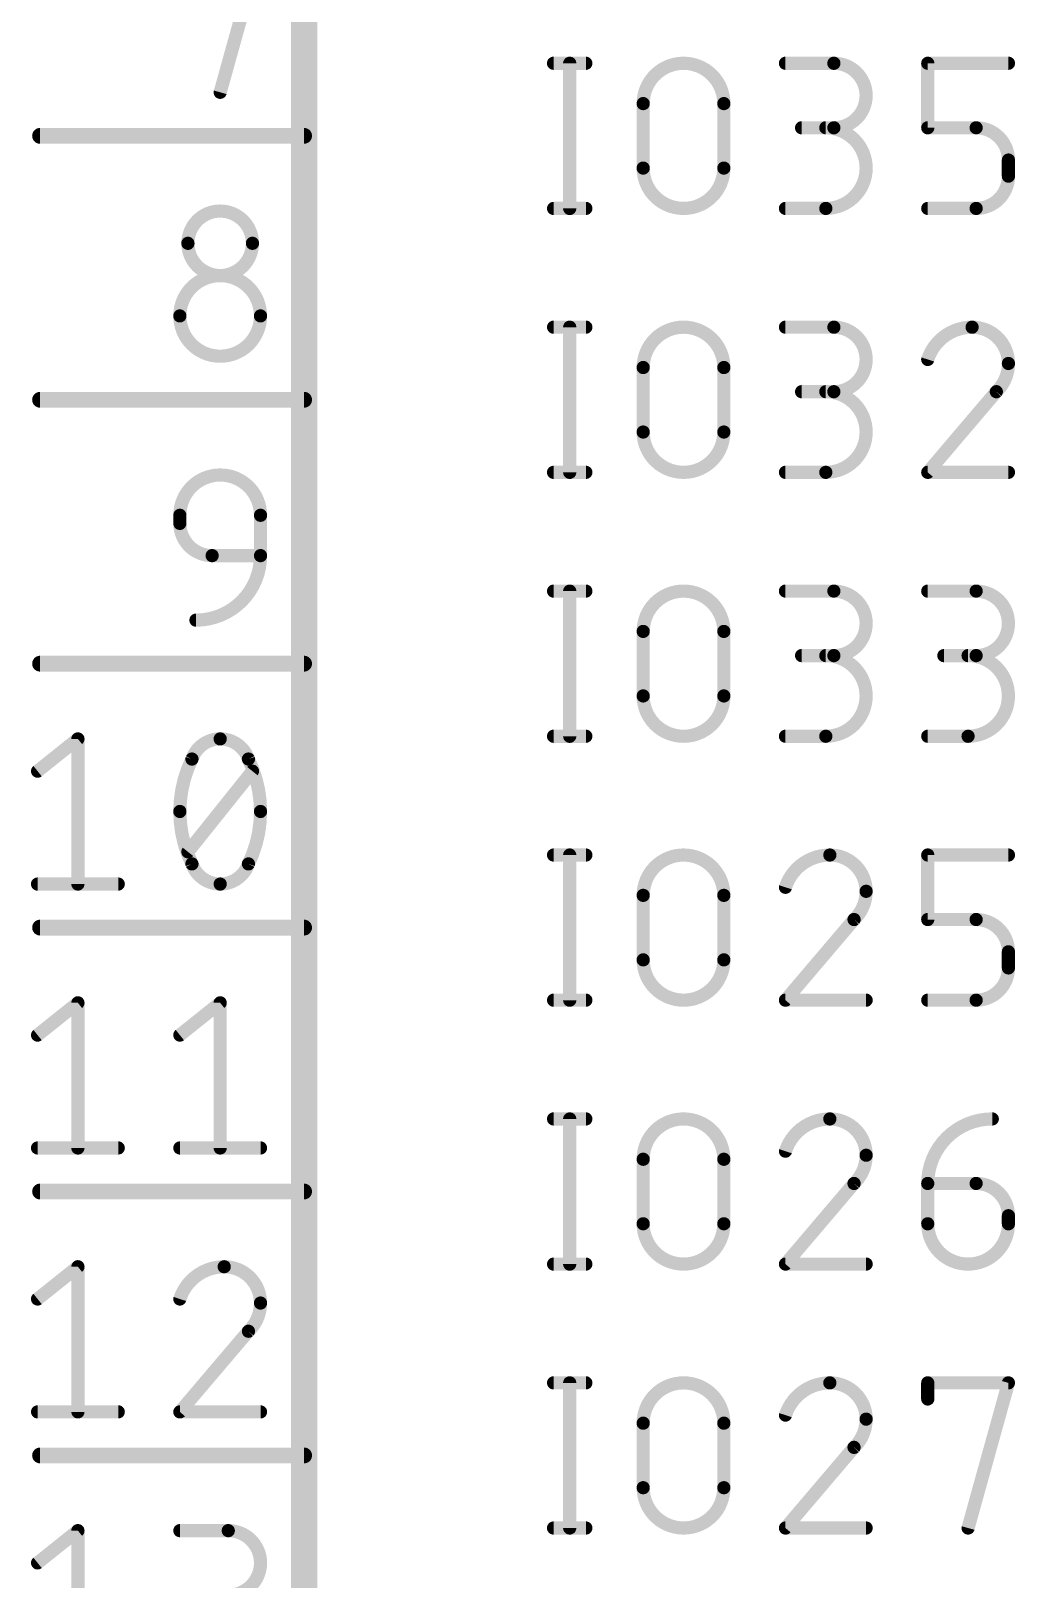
# Model space of a CAD drawing. Extents: x -165 to 95, y -26 to 154.
# Drawn here: x 35.47 to 44.94, y 52.15 to 67.05 of the extents above; entities that cross this region are included whole.
import ezdxf

# ---------------------------------------------------------------- set-up
doc = ezdxf.new("R2010")
doc.units = 0
doc.layers.add('94', color=14, linetype='CONTINUOUS')
doc.layers.add('95', color=250, linetype='CONTINUOUS')

msp = doc.modelspace()

# ---------------------------------------------------------------- linework, layer by layer
at = {"layer": '94'}
for points, const_width in [([(38.1, 40.64), (38.1, 93.98)], 0.254), ([(35.56, 66.04), (38.1, 66.04)], 0.1524), ([(35.56, 63.5), (38.1, 63.5)], 0.1524), ([(35.56, 60.96), (38.1, 60.96)], 0.1524), ([(35.56, 58.42), (38.1, 58.42)], 0.1524), ([(35.56, 55.88), (38.1, 55.88)], 0.1524), ([(35.56, 53.34), (38.1, 53.34)], 0.1524)]:
    msp.add_lwpolyline(points, dxfattribs=dict(at, const_width=const_width))
at = {"layer": '94', "const_width": 0.0762}
for points in [[(35.56, 66.0781, 1), (35.56, 66.0019)], [(38.1, 66.0019, 1), (38.1, 66.0781)], [(35.56, 63.5381, 1), (35.56, 63.4619)], [(38.1, 63.4619, 1), (38.1, 63.5381)], [(35.56, 60.9981, 1), (35.56, 60.9219)], [(38.1, 60.9219, 1), (38.1, 60.9981)], [(35.56, 58.4581, 1), (35.56, 58.3819)], [(38.1, 58.3819, 1), (38.1, 58.4581)], [(35.56, 55.9181, 1), (35.56, 55.8419)], [(38.1, 55.8419, 1), (38.1, 55.9181)], [(35.56, 53.3781, 1), (35.56, 53.3019)], [(38.1, 53.3019, 1), (38.1, 53.3781)]]:
    msp.add_lwpolyline(points, format="xyb", dxfattribs=at)
at = {"layer": '95', "const_width": 0.127}
for points in [[(37.6809, 67.8561), (37.2928, 66.4591)], [(40.5003, 66.7385), (40.8107, 66.7385)], [(40.6555, 66.7385), (40.6555, 65.3415)], [(42.7314, 66.7385), (43.1971, 66.7385)], [(44.1003, 66.1176), (44.1003, 66.7385)], [(44.1003, 66.7385), (44.8764, 66.7385)], [(41.3625, 65.7296), (41.3625, 66.3504)], [(42.1387, 66.3504), (42.1387, 65.7296)], [(43.1971, 66.1176), (42.8866, 66.1176)], [(44.5659, 66.1176), (44.1003, 66.1176)], [(44.8764, 65.6519), (44.8764, 65.8072)], [(40.5003, 65.3415), (40.8107, 65.3415)], [(42.7314, 65.3415), (43.1195, 65.3415)], [(44.1003, 65.3415), (44.5659, 65.3415)], [(40.5003, 64.1985), (40.8107, 64.1985)], [(40.6555, 64.1985), (40.6555, 62.8015)], [(42.7314, 64.1985), (43.1971, 64.1985)], [(41.3625, 63.1896), (41.3625, 63.8104)], [(42.1387, 63.8104), (42.1387, 63.1896)], [(43.1971, 63.5776), (42.8866, 63.5776)], [(44.76, 63.5776), (44.1003, 62.8015)], [(40.5003, 62.8015), (40.8107, 62.8015)], [(42.7314, 62.8015), (43.1195, 62.8015)], [(44.1003, 62.8015), (44.8764, 62.8015)], [(36.9048, 62.3104), (36.9048, 62.388)], [(37.6809, 62.388), (37.6809, 62)], [(37.6809, 62), (37.2152, 62)], [(40.5003, 61.6585), (40.8107, 61.6585)], [(40.6555, 61.6585), (40.6555, 60.2615)], [(42.7314, 61.6585), (43.1971, 61.6585)], [(44.1003, 61.6585), (44.5659, 61.6585)], [(41.3625, 60.6496), (41.3625, 61.2704)], [(42.1387, 61.2704), (42.1387, 60.6496)], [(43.1971, 61.0376), (42.8866, 61.0376)], [(44.5659, 61.0376), (44.2555, 61.0376)], [(35.5359, 59.9257), (35.924, 60.2361)], [(35.924, 60.2361), (35.924, 58.8391)], [(40.5003, 60.2615), (40.8107, 60.2615)], [(42.7314, 60.2615), (43.1195, 60.2615)], [(44.1003, 60.2615), (44.4883, 60.2615)], [(36.9824, 59.1495), (37.6033, 59.9257)], [(40.5003, 59.1185), (40.8107, 59.1185)], [(40.6555, 59.1185), (40.6555, 57.7215)], [(44.1003, 58.4976), (44.1003, 59.1185)], [(44.1003, 59.1185), (44.8764, 59.1185)], [(35.5359, 58.8391), (36.312, 58.8391)], [(41.3625, 58.1096), (41.3625, 58.7304)], [(42.1387, 58.7304), (42.1387, 58.1096)], [(43.3911, 58.4976), (42.7314, 57.7215)], [(44.5659, 58.4976), (44.1003, 58.4976)], [(44.8764, 58.0319), (44.8764, 58.1872)], [(35.5359, 57.3857), (35.924, 57.6961)], [(35.924, 57.6961), (35.924, 56.2991)], [(36.9048, 57.3857), (37.2928, 57.6961)], [(37.2928, 57.6961), (37.2928, 56.2991)], [(40.5003, 57.7215), (40.8107, 57.7215)], [(42.7314, 57.7215), (43.5075, 57.7215)], [(44.1003, 57.7215), (44.5659, 57.7215)], [(40.5003, 56.5785), (40.8107, 56.5785)], [(40.6555, 56.5785), (40.6555, 55.1815)], [(35.5359, 56.2991), (36.312, 56.2991)], [(36.9048, 56.2991), (37.6809, 56.2991)], [(41.3625, 55.5696), (41.3625, 56.1904)], [(42.1387, 56.1904), (42.1387, 55.5696)], [(43.3911, 55.9576), (42.7314, 55.1815)], [(44.1003, 55.9576), (44.5659, 55.9576)], [(44.1003, 55.5696), (44.1003, 55.9576)], [(44.8764, 55.6472), (44.8764, 55.5696)], [(35.5359, 54.8457), (35.924, 55.1561)], [(35.924, 55.1561), (35.924, 53.7591)], [(40.5003, 55.1815), (40.8107, 55.1815)], [(42.7314, 55.1815), (43.5075, 55.1815)], [(37.5645, 54.5352), (36.9048, 53.7591)], [(40.5003, 54.0385), (40.8107, 54.0385)], [(40.6555, 54.0385), (40.6555, 52.6415)], [(44.1003, 53.8833), (44.1003, 54.0385)], [(44.1003, 54.0385), (44.8764, 54.0385)], [(44.8764, 54.0385), (44.4883, 52.6415)], [(35.5359, 53.7591), (36.312, 53.7591)], [(36.9048, 53.7591), (37.6809, 53.7591)], [(41.3625, 53.0296), (41.3625, 53.6504)], [(42.1387, 53.6504), (42.1387, 53.0296)], [(43.3911, 53.4176), (42.7314, 52.6415)], [(35.5359, 52.3057), (35.924, 52.6161)], [(35.924, 52.6161), (35.924, 51.2191)], [(36.9048, 52.6161), (37.3705, 52.6161)], [(40.5003, 52.6415), (40.8107, 52.6415)], [(42.7314, 52.6415), (43.5075, 52.6415)]]:
    msp.add_lwpolyline(points, dxfattribs=at)
at = {"layer": '95'}
for points, const_width in [([(40.5003, 66.7703, 1), (40.5003, 66.7067)], 0.0635), ([(40.6873, 66.7385, 1), (40.6238, 66.7385)], 0.0635), ([(40.8107, 66.7067, 1), (40.8107, 66.7703)], 0.0635), ([(42.1387, 66.3504, 1), (41.3625, 66.3504)], 0.127), ([(42.7314, 66.7703, 1), (42.7314, 66.7067)], 0.0635), ([(43.1971, 66.7703, 1), (43.1971, 66.7067)], 0.0635), ([(43.1971, 66.1176, 1), (43.1971, 66.7385)], 0.127), ([(43.1971, 66.7067, 1), (43.1971, 66.7703)], 0.0635), ([(44.1003, 66.7703, 1), (44.1003, 66.7067)], 0.0635), ([(44.132, 66.7385, 1), (44.0685, 66.7385)], 0.0635), ([(44.8764, 66.7067, 1), (44.8764, 66.7703)], 0.0635), ([(37.2623, 66.4676, 1), (37.3234, 66.4506)], 0.0635), ([(41.3943, 66.3504, 1), (41.3308, 66.3504)], 0.0635), ([(41.3308, 66.3504, 1), (41.3943, 66.3504)], 0.0635), ([(42.1704, 66.3504, 1), (42.1069, 66.3504)], 0.0635), ([(42.1069, 66.3504, 1), (42.1704, 66.3504)], 0.0635), ([(42.8866, 66.1494, 1), (42.8866, 66.0859)], 0.0635), ([(43.1195, 66.1494, 1), (43.1195, 66.0859)], 0.0635), ([(43.1195, 65.3415, 1), (43.1195, 66.1176)], 0.127), ([(43.1971, 66.1494, 1), (43.1971, 66.0859)], 0.0635), ([(43.1971, 66.0859, 1), (43.1971, 66.1494)], 0.0635), ([(44.1003, 66.1494, 1), (44.1003, 66.0859)], 0.0635), ([(44.5659, 66.1494, 1), (44.5659, 66.0859)], 0.0635), ([(44.8764, 65.8072, 0.4142), (44.5659, 66.1176)], 0.127), ([(44.5659, 66.0859, 1), (44.5659, 66.1494)], 0.0635), ([(44.0685, 66.1176, 1), (44.132, 66.1176)], 0.0635), ([(44.9081, 65.8072, 1), (44.8446, 65.8072)], 0.0635), ([(41.3625, 65.7296, 1), (42.1387, 65.7296)], 0.127), ([(41.3943, 65.7296, 1), (41.3308, 65.7296)], 0.0635), ([(41.3308, 65.7296, 1), (41.3943, 65.7296)], 0.0635), ([(42.1704, 65.7296, 1), (42.1069, 65.7296)], 0.0635), ([(42.1069, 65.7296, 1), (42.1704, 65.7296)], 0.0635), ([(44.5659, 65.3415, 0.4142), (44.8764, 65.6519)], 0.127), ([(44.8446, 65.8072, 1), (44.9081, 65.8072)], 0.0635), ([(44.9081, 65.6519, 1), (44.8446, 65.6519)], 0.0635), ([(44.8446, 65.6519, 1), (44.9081, 65.6519)], 0.0635), ([(37.6033, 65.0057, 1), (36.9824, 65.0057)], 0.127), ([(40.5003, 65.3732, 1), (40.5003, 65.3097)], 0.0635), ([(40.6238, 65.3415, 1), (40.6873, 65.3415)], 0.0635), ([(40.8107, 65.3097, 1), (40.8107, 65.3732)], 0.0635), ([(42.7314, 65.3732, 1), (42.7314, 65.3097)], 0.0635), ([(43.1195, 65.3732, 1), (43.1195, 65.3097)], 0.0635), ([(43.1195, 65.3097, 1), (43.1195, 65.3732)], 0.0635), ([(44.1003, 65.3732, 1), (44.1003, 65.3097)], 0.0635), ([(44.5659, 65.3732, 1), (44.5659, 65.3097)], 0.0635), ([(44.5659, 65.3097, 1), (44.5659, 65.3732)], 0.0635), ([(37.0141, 65.0057, 1), (36.9506, 65.0057)], 0.0635), ([(36.9506, 65.0057, 1), (37.0142, 65.0057)], 0.0635), ([(36.9824, 65.0057, 1), (37.6033, 65.0057)], 0.127), ([(37.635, 65.0057, 1), (37.5715, 65.0057)], 0.0635), ([(37.5715, 65.0057, 1), (37.635, 65.0057)], 0.0635), ([(37.6809, 64.3072, 1), (36.9048, 64.3072)], 0.127), ([(36.9365, 64.3072, 1), (36.873, 64.3072)], 0.0635), ([(36.9048, 64.3072, 1), (37.6809, 64.3072)], 0.127), ([(37.7127, 64.3072, 1), (37.6491, 64.3072)], 0.0635), ([(36.873, 64.3072, 1), (36.9365, 64.3072)], 0.0635), ([(37.6491, 64.3072, 1), (37.7126, 64.3072)], 0.0635), ([(40.5003, 64.2303, 1), (40.5003, 64.1668)], 0.0635), ([(40.6873, 64.1985, 1), (40.6238, 64.1985)], 0.0635), ([(40.8107, 64.1668, 1), (40.8107, 64.2303)], 0.0635), ([(42.1387, 63.8104, 1), (41.3625, 63.8104)], 0.127), ([(42.7314, 64.2303, 1), (42.7314, 64.1668)], 0.0635), ([(43.1971, 64.2303, 1), (43.1971, 64.1668)], 0.0635), ([(43.1971, 63.5776, 1), (43.1971, 64.1985)], 0.127), ([(43.1971, 64.1668, 1), (43.1971, 64.2303)], 0.0635), ([(44.5271, 64.1985, 0.3252), (44.1003, 63.8881)], 0.127), ([(44.5271, 64.2303, 1), (44.5271, 64.1668)], 0.0635), ([(44.8764, 63.8493, 0.4142), (44.5271, 64.1985)], 0.127), ([(44.5271, 64.1668, 1), (44.5271, 64.2302)], 0.0635), ([(44.07, 63.8978, 1), (44.1305, 63.8783)], 0.0635), ([(41.3943, 63.8104, 1), (41.3308, 63.8104)], 0.0635), ([(41.3308, 63.8104, 1), (41.3943, 63.8104)], 0.0635), ([(42.1704, 63.8104, 1), (42.1069, 63.8104)], 0.0635), ([(42.1069, 63.8104, 1), (42.1704, 63.8104)], 0.0635), ([(44.76, 63.5776, 0.2053), (44.8764, 63.8493)], 0.127), ([(44.8446, 63.8493, 1), (44.9081, 63.8493)], 0.0635), ([(44.9081, 63.8492, 1), (44.8446, 63.8493)], 0.0635), ([(42.8866, 63.6094, 1), (42.8866, 63.5459)], 0.0635), ([(43.1195, 63.6094, 1), (43.1195, 63.5459)], 0.0635), ([(43.1195, 62.8015, 1), (43.1195, 63.5776)], 0.127), ([(43.1971, 63.6094, 1), (43.1971, 63.5459)], 0.0635), ([(43.1971, 63.5459, 1), (43.1971, 63.6094)], 0.0635), ([(44.7381, 63.6006, 1), (44.7818, 63.5546)], 0.0635), ([(44.7841, 63.557, 1), (44.7358, 63.5982)], 0.0635), ([(41.3625, 63.1896, 1), (42.1387, 63.1896)], 0.127), ([(41.3943, 63.1896, 1), (41.3308, 63.1896)], 0.0635), ([(41.3308, 63.1896, 1), (41.3943, 63.1896)], 0.0635), ([(42.1704, 63.1896, 1), (42.1069, 63.1896)], 0.0635), ([(42.1069, 63.1896, 1), (42.1704, 63.1896)], 0.0635), ([(37.6809, 62.388, 1), (36.9048, 62.388)], 0.127), ([(40.5003, 62.8333, 1), (40.5003, 62.7698)], 0.0635), ([(40.6238, 62.8015, 1), (40.6873, 62.8015)], 0.0635), ([(40.8107, 62.7698, 1), (40.8107, 62.8333)], 0.0635), ([(42.7314, 62.8333, 1), (42.7314, 62.7698)], 0.0635), ([(43.1195, 62.8333, 1), (43.1195, 62.7698)], 0.0635), ([(43.1195, 62.7698, 1), (43.1195, 62.8333)], 0.0635), ([(44.1003, 62.8333, 1), (44.1003, 62.7698)], 0.0635), ([(44.0761, 62.8221, 1), (44.1244, 62.7809)], 0.0635), ([(44.8764, 62.7698, 1), (44.8764, 62.8333)], 0.0635), ([(36.9365, 62.388, 1), (36.873, 62.388)], 0.0635), ([(37.7127, 62.388, 1), (37.6491, 62.388)], 0.0635), ([(36.873, 62.388, 1), (36.9365, 62.388)], 0.0635), ([(36.9365, 62.3104, 1), (36.873, 62.3104)], 0.0635), ([(36.873, 62.3104, 1), (36.9365, 62.3104)], 0.0635), ([(36.9048, 62.3104, 0.4142), (37.2152, 62)], 0.127), ([(37.6491, 62.388, 1), (37.7126, 62.388)], 0.0635), ([(37.06, 61.3791, 0.4142), (37.6809, 62)], 0.127), ([(37.2152, 62.0317, 1), (37.2152, 61.9682)], 0.0635), ([(37.2152, 61.9682, 1), (37.2152, 62.0317)], 0.0635), ([(37.7127, 62, 1), (37.6491, 62)], 0.0635), ([(37.6491, 62, 1), (37.7127, 62)], 0.0635), ([(37.6809, 61.9682, 1), (37.6809, 62.0317)], 0.0635), ([(40.5003, 61.6903, 1), (40.5003, 61.6268)], 0.0635), ([(40.6873, 61.6585, 1), (40.6238, 61.6585)], 0.0635), ([(40.8107, 61.6268, 1), (40.8107, 61.6903)], 0.0635), ([(42.1387, 61.2704, 1), (41.3625, 61.2704)], 0.127), ([(42.7314, 61.6903, 1), (42.7314, 61.6268)], 0.0635), ([(43.1971, 61.6903, 1), (43.1971, 61.6268)], 0.0635), ([(43.1971, 61.0376, 1), (43.1971, 61.6585)], 0.127), ([(43.1971, 61.6268, 1), (43.1971, 61.6903)], 0.0635), ([(44.1003, 61.6903, 1), (44.1003, 61.6268)], 0.0635), ([(44.5659, 61.6903, 1), (44.5659, 61.6268)], 0.0635), ([(44.5659, 61.0376, 1), (44.5659, 61.6585)], 0.127), ([(44.5659, 61.6268, 1), (44.5659, 61.6903)], 0.0635), ([(37.06, 61.4109, 1), (37.06, 61.3473)], 0.0635), ([(41.3943, 61.2704, 1), (41.3308, 61.2704)], 0.0635), ([(41.3308, 61.2704, 1), (41.3943, 61.2704)], 0.0635), ([(42.1704, 61.2704, 1), (42.1069, 61.2704)], 0.0635), ([(42.1069, 61.2704, 1), (42.1704, 61.2704)], 0.0635), ([(42.8866, 61.0694, 1), (42.8866, 61.0059)], 0.0635), ([(43.1195, 61.0694, 1), (43.1195, 61.0059)], 0.0635), ([(43.1195, 60.2615, 1), (43.1195, 61.0376)], 0.127), ([(43.1971, 61.0694, 1), (43.1971, 61.0059)], 0.0635), ([(43.1971, 61.0059, 1), (43.1971, 61.0694)], 0.0635), ([(44.2555, 61.0694, 1), (44.2555, 61.0059)], 0.0635), ([(44.4883, 61.0694, 1), (44.4883, 61.0059)], 0.0635), ([(44.4883, 60.2615, 1), (44.4883, 61.0376)], 0.127), ([(44.5659, 61.0694, 1), (44.5659, 61.0059)], 0.0635), ([(44.5659, 61.0059, 1), (44.5659, 61.0694)], 0.0635), ([(41.3625, 60.6496, 1), (42.1387, 60.6496)], 0.127), ([(41.3943, 60.6496, 1), (41.3308, 60.6496)], 0.0635), ([(41.3308, 60.6496, 1), (41.3943, 60.6496)], 0.0635), ([(42.1704, 60.6496, 1), (42.1069, 60.6496)], 0.0635), ([(42.1069, 60.6496, 1), (42.1704, 60.6496)], 0.0635), ([(35.9557, 60.2361, 1), (35.8922, 60.2361)], 0.0635), ([(35.9438, 60.2113, 1), (35.9042, 60.2609)], 0.0635), ([(37.2928, 60.2361, 0.3205), (37.0212, 60.0421)], 0.127), ([(37.5645, 60.0421, 0.3205), (37.2928, 60.2361)], 0.127), ([(37.2928, 60.2678, 1), (37.2928, 60.2044)], 0.0635), ([(37.2928, 60.2044, 1), (37.2928, 60.2678)], 0.0635), ([(40.5003, 60.2933, 1), (40.5003, 60.2298)], 0.0635), ([(40.6238, 60.2615, 1), (40.6873, 60.2615)], 0.0635), ([(40.8107, 60.2298, 1), (40.8107, 60.2933)], 0.0635), ([(42.7314, 60.2933, 1), (42.7314, 60.2298)], 0.0635), ([(43.1195, 60.2933, 1), (43.1195, 60.2298)], 0.0635), ([(43.1195, 60.2298, 1), (43.1195, 60.2933)], 0.0635), ([(44.1003, 60.2933, 1), (44.1003, 60.2298)], 0.0635), ([(44.4883, 60.2933, 1), (44.4883, 60.2298)], 0.0635), ([(44.4883, 60.2298, 1), (44.4883, 60.2933)], 0.0635), ([(37.0212, 60.0421, 0.1139), (36.9048, 59.5376)], 0.127), ([(36.9912, 60.0524, 1), (37.0512, 60.0318)], 0.0635), ([(37.0497, 60.0282, 1), (36.9927, 60.056)], 0.0635), ([(37.593, 60.056, 1), (37.5359, 60.0282)], 0.0635), ([(37.6809, 59.5376, 0.1139), (37.5645, 60.0421)], 0.127), ([(37.5345, 60.0318, 1), (37.5945, 60.0524)], 0.0635), ([(35.5161, 59.9504, 1), (35.5558, 59.9009)], 0.0635), ([(37.6281, 59.9058, 1), (37.5785, 59.9455)], 0.0635), ([(36.9365, 59.5376, 1), (36.873, 59.5376)], 0.0635), ([(36.9048, 59.5376, 0.1139), (37.0212, 59.0331)], 0.127), ([(37.5645, 59.0331, 0.1139), (37.6809, 59.5376)], 0.127), ([(37.7127, 59.5376, 1), (37.6491, 59.5376)], 0.0635), ([(36.873, 59.5376, 1), (36.9365, 59.5376)], 0.0635), ([(37.6492, 59.5376, 1), (37.7126, 59.5376)], 0.0635), ([(36.9576, 59.1694, 1), (37.0072, 59.1297)], 0.0635), ([(40.5003, 59.1503, 1), (40.5003, 59.0868)], 0.0635), ([(40.6873, 59.1185, 1), (40.6238, 59.1185)], 0.0635), ([(40.8107, 59.0868, 1), (40.8107, 59.1503)], 0.0635), ([(42.1387, 58.7304, 1), (41.3625, 58.7304)], 0.127), ([(43.1583, 59.1185, 0.3252), (42.7314, 58.8081)], 0.127), ([(43.1583, 59.1503, 1), (43.1583, 59.0868)], 0.0635), ([(43.5075, 58.7692, 0.4142), (43.1583, 59.1185)], 0.127), ([(43.1583, 59.0868, 1), (43.1583, 59.1502)], 0.0635), ([(44.132, 59.1185, 1), (44.0685, 59.1185)], 0.0635), ([(44.1003, 59.1503, 1), (44.1003, 59.0868)], 0.0635), ([(44.8764, 59.0868, 1), (44.8764, 59.1503)], 0.0635), ([(37.0212, 59.0331, 0.3205), (37.2928, 58.8391)], 0.127), ([(37.0512, 59.0434, 1), (36.9912, 59.0228)], 0.0635), ([(36.9927, 59.0192, 1), (37.0497, 59.047)], 0.0635), ([(37.2928, 58.8391, 0.3205), (37.5645, 59.0331)], 0.127), ([(37.5359, 59.047, 1), (37.593, 59.0192)], 0.0635), ([(37.5945, 59.0228, 1), (37.5345, 59.0434)], 0.0635), ([(35.5359, 58.8709, 1), (35.5359, 58.8073)], 0.0635), ([(35.8922, 58.8391, 1), (35.9557, 58.8391)], 0.0635), ([(36.312, 58.8073, 1), (36.312, 58.8709)], 0.0635), ([(37.2928, 58.8708, 1), (37.2928, 58.8074)], 0.0635), ([(37.2928, 58.8074, 1), (37.2928, 58.8708)], 0.0635), ([(41.3943, 58.7304, 1), (41.3308, 58.7304)], 0.0635), ([(41.3308, 58.7304, 1), (41.3943, 58.7304)], 0.0635), ([(42.1704, 58.7304, 1), (42.1069, 58.7304)], 0.0635), ([(42.1069, 58.7304, 1), (42.1704, 58.7304)], 0.0635), ([(42.7012, 58.8178, 1), (42.7616, 58.7983)], 0.0635), ([(43.3911, 58.4976, 0.2053), (43.5075, 58.7692)], 0.127), ([(43.5393, 58.7692, 1), (43.4758, 58.7693)], 0.0635), ([(43.4758, 58.7692, 1), (43.5393, 58.7692)], 0.0635), ([(43.4153, 58.477, 1), (43.3669, 58.5182)], 0.0635), ([(44.1003, 58.5294, 1), (44.1003, 58.4659)], 0.0635), ([(44.5659, 58.5294, 1), (44.5659, 58.4659)], 0.0635), ([(44.8764, 58.1872, 0.4142), (44.5659, 58.4976)], 0.127), ([(44.5659, 58.4659, 1), (44.5659, 58.5294)], 0.0635), ([(43.3692, 58.5206, 1), (43.413, 58.4746)], 0.0635), ([(44.0685, 58.4976, 1), (44.132, 58.4976)], 0.0635), ([(41.3625, 58.1096, 1), (42.1387, 58.1096)], 0.127), ([(41.3943, 58.1096, 1), (41.3308, 58.1096)], 0.0635), ([(41.3308, 58.1096, 1), (41.3943, 58.1096)], 0.0635), ([(42.1704, 58.1096, 1), (42.1069, 58.1096)], 0.0635), ([(42.1069, 58.1096, 1), (42.1704, 58.1096)], 0.0635), ([(44.9081, 58.1872, 1), (44.8446, 58.1872)], 0.0635), ([(44.8446, 58.1872, 1), (44.9081, 58.1872)], 0.0635), ([(44.5659, 57.7215, 0.4142), (44.8764, 58.0319)], 0.127), ([(44.9081, 58.0319, 1), (44.8446, 58.0319)], 0.0635), ([(44.8446, 58.0319, 1), (44.9081, 58.0319)], 0.0635), ([(35.9557, 57.6961, 1), (35.8922, 57.6961)], 0.0635), ([(35.9438, 57.6713, 1), (35.9042, 57.7209)], 0.0635), ([(37.3246, 57.6961, 1), (37.2611, 57.6961)], 0.0635), ([(37.3127, 57.6713, 1), (37.273, 57.7209)], 0.0635), ([(40.5003, 57.7533, 1), (40.5003, 57.6898)], 0.0635), ([(40.6238, 57.7215, 1), (40.6873, 57.7215)], 0.0635), ([(40.8107, 57.6898, 1), (40.8107, 57.7533)], 0.0635), ([(42.7314, 57.7533, 1), (42.7314, 57.6898)], 0.0635), ([(42.7072, 57.7421, 1), (42.7556, 57.7009)], 0.0635), ([(43.5075, 57.6898, 1), (43.5075, 57.7533)], 0.0635), ([(44.1003, 57.7533, 1), (44.1003, 57.6898)], 0.0635), ([(44.5659, 57.7533, 1), (44.5659, 57.6898)], 0.0635), ([(44.5659, 57.6898, 1), (44.5659, 57.7533)], 0.0635), ([(35.5161, 57.4104, 1), (35.5558, 57.3609)], 0.0635), ([(36.885, 57.4104, 1), (36.9246, 57.3609)], 0.0635), ([(40.5003, 56.6103, 1), (40.5003, 56.5468)], 0.0635), ([(40.6873, 56.5785, 1), (40.6238, 56.5785)], 0.0635), ([(40.8107, 56.5468, 1), (40.8107, 56.6103)], 0.0635), ([(42.1387, 56.1904, 1), (41.3625, 56.1904)], 0.127), ([(43.1583, 56.5785, 0.3252), (42.7314, 56.2681)], 0.127), ([(43.1583, 56.6103, 1), (43.1583, 56.5468)], 0.0635), ([(43.5075, 56.2293, 0.4142), (43.1583, 56.5785)], 0.127), ([(43.1583, 56.5468, 1), (43.1583, 56.6102)], 0.0635), ([(44.7211, 56.5785, 0.4142), (44.1003, 55.9576)], 0.127), ([(44.7211, 56.5468, 1), (44.7211, 56.6102)], 0.0635), ([(35.5359, 56.3309, 1), (35.5359, 56.2674)], 0.0635), ([(35.8922, 56.2991, 1), (35.9557, 56.2991)], 0.0635), ([(36.312, 56.2674, 1), (36.312, 56.3309)], 0.0635), ([(36.9048, 56.3309, 1), (36.9048, 56.2674)], 0.0635), ([(37.2611, 56.2991, 1), (37.3246, 56.2991)], 0.0635), ([(37.6809, 56.2674, 1), (37.6809, 56.3309)], 0.0635), ([(41.3943, 56.1904, 1), (41.3308, 56.1904)], 0.0635), ([(41.3308, 56.1904, 1), (41.3943, 56.1904)], 0.0635), ([(42.1704, 56.1904, 1), (42.1069, 56.1904)], 0.0635), ([(42.1069, 56.1904, 1), (42.1704, 56.1904)], 0.0635), ([(42.7012, 56.2778, 1), (42.7616, 56.2583)], 0.0635), ([(43.3911, 55.9576, 0.2053), (43.5075, 56.2293)], 0.127), ([(43.5393, 56.2292, 1), (43.4758, 56.2293)], 0.0635), ([(43.4758, 56.2293, 1), (43.5393, 56.2293)], 0.0635), ([(43.4153, 55.937, 1), (43.3669, 55.9782)], 0.0635), ([(44.132, 55.9576, 1), (44.0685, 55.9576)], 0.0635), ([(44.1003, 55.9894, 1), (44.1003, 55.9259)], 0.0635), ([(44.5659, 55.9894, 1), (44.5659, 55.9259)], 0.0635), ([(44.8764, 55.6472, 0.4142), (44.5659, 55.9576)], 0.127), ([(44.5659, 55.9259, 1), (44.5659, 55.9894)], 0.0635), ([(43.3692, 55.9806, 1), (43.413, 55.9346)], 0.0635), ([(44.0685, 55.9576, 1), (44.132, 55.9576)], 0.0635), ([(41.3625, 55.5696, 1), (42.1387, 55.5696)], 0.127), ([(41.3943, 55.5696, 1), (41.3308, 55.5696)], 0.0635), ([(41.3308, 55.5696, 1), (41.3943, 55.5696)], 0.0635), ([(42.1704, 55.5696, 1), (42.1069, 55.5696)], 0.0635), ([(42.1069, 55.5696, 1), (42.1704, 55.5696)], 0.0635), ([(44.132, 55.5696, 1), (44.0685, 55.5696)], 0.0635), ([(44.0685, 55.5696, 1), (44.132, 55.5696)], 0.0635), ([(44.1003, 55.5696, 1), (44.8764, 55.5696)], 0.127), ([(44.9081, 55.6472, 1), (44.8446, 55.6472)], 0.0635), ([(44.8446, 55.6472, 1), (44.9081, 55.6472)], 0.0635), ([(44.9081, 55.5696, 1), (44.8446, 55.5696)], 0.0635), ([(44.8446, 55.5696, 1), (44.9081, 55.5696)], 0.0635), ([(35.9557, 55.1561, 1), (35.8922, 55.1561)], 0.0635), ([(35.9438, 55.1313, 1), (35.9042, 55.1809)], 0.0635), ([(37.3317, 55.1561, 0.3252), (36.9048, 54.8457)], 0.127), ([(37.3317, 55.1879, 1), (37.3317, 55.1243)], 0.0635), ([(37.6809, 54.8069, 0.4142), (37.3317, 55.1561)], 0.127), ([(37.3317, 55.1244, 1), (37.3316, 55.1878)], 0.0635), ([(40.5003, 55.2133, 1), (40.5003, 55.1497)], 0.0635), ([(40.6238, 55.1815, 1), (40.6873, 55.1815)], 0.0635), ([(40.8107, 55.1497, 1), (40.8107, 55.2133)], 0.0635), ([(42.7314, 55.2133, 1), (42.7314, 55.1497)], 0.0635), ([(42.7072, 55.2021, 1), (42.7556, 55.1609)], 0.0635), ([(43.5075, 55.1497, 1), (43.5075, 55.2133)], 0.0635), ([(35.5161, 54.8704, 1), (35.5558, 54.8209)], 0.0635), ([(36.8746, 54.8554, 1), (36.935, 54.8359)], 0.0635), ([(37.5645, 54.5352, 0.2053), (37.6809, 54.8069)], 0.127), ([(37.6491, 54.8069, 1), (37.7127, 54.8069)], 0.0635), ([(37.7126, 54.8068, 1), (37.6492, 54.8069)], 0.0635), ([(37.5426, 54.5582, 1), (37.5864, 54.5122)], 0.0635), ([(37.5887, 54.5146, 1), (37.5403, 54.5558)], 0.0635), ([(40.5003, 54.0703, 1), (40.5003, 54.0067)], 0.0635), ([(40.6873, 54.0385, 1), (40.6238, 54.0385)], 0.0635), ([(40.8107, 54.0067, 1), (40.8107, 54.0703)], 0.0635), ([(42.1387, 53.6504, 1), (41.3625, 53.6504)], 0.127), ([(43.1583, 54.0385, 0.3252), (42.7314, 53.7281)], 0.127), ([(43.1583, 54.0703, 1), (43.1583, 54.0067)], 0.0635), ([(43.5075, 53.6893, 0.4142), (43.1583, 54.0385)], 0.127), ([(43.1583, 54.0068, 1), (43.1583, 54.0702)], 0.0635), ([(44.1003, 54.0703, 1), (44.1003, 54.0067)], 0.0635), ([(44.132, 54.0385, 1), (44.0685, 54.0385)], 0.0635), ([(44.907, 54.03, 1), (44.8458, 54.047)], 0.0635), ([(44.8764, 54.0067, 1), (44.8764, 54.0703)], 0.0635), ([(35.5359, 53.7909, 1), (35.5359, 53.7274)], 0.0635), ([(35.8922, 53.7591, 1), (35.9557, 53.7591)], 0.0635), ([(36.312, 53.7274, 1), (36.312, 53.7909)], 0.0635), ([(36.9048, 53.7909, 1), (36.9048, 53.7274)], 0.0635), ([(36.8806, 53.7797, 1), (36.929, 53.7385)], 0.0635), ([(37.6809, 53.7274, 1), (37.6809, 53.7909)], 0.0635), ([(44.0685, 53.8833, 1), (44.132, 53.8833)], 0.0635), ([(41.3943, 53.6504, 1), (41.3308, 53.6504)], 0.0635), ([(41.3308, 53.6504, 1), (41.3943, 53.6504)], 0.0635), ([(42.1704, 53.6504, 1), (42.1069, 53.6504)], 0.0635), ([(42.1069, 53.6504, 1), (42.1704, 53.6504)], 0.0635), ([(42.7012, 53.7378, 1), (42.7616, 53.7183)], 0.0635), ([(43.3911, 53.4176, 0.2053), (43.5075, 53.6893)], 0.127), ([(43.5393, 53.6892, 1), (43.4758, 53.6893)], 0.0635), ([(43.4758, 53.6893, 1), (43.5393, 53.6893)], 0.0635), ([(43.3692, 53.4406, 1), (43.413, 53.3946)], 0.0635), ([(43.4153, 53.397, 1), (43.3669, 53.4382)], 0.0635), ([(41.3625, 53.0296, 1), (42.1387, 53.0296)], 0.127), ([(41.3943, 53.0296, 1), (41.3308, 53.0296)], 0.0635), ([(41.3308, 53.0296, 1), (41.3943, 53.0296)], 0.0635), ([(42.1704, 53.0296, 1), (42.1069, 53.0296)], 0.0635), ([(42.1069, 53.0296, 1), (42.1704, 53.0296)], 0.0635), ([(35.9557, 52.6161, 1), (35.8922, 52.6161)], 0.0635), ([(35.9438, 52.5913, 1), (35.9042, 52.6409)], 0.0635), ([(36.9048, 52.6479, 1), (36.9048, 52.5844)], 0.0635), ([(37.3705, 52.6479, 1), (37.3705, 52.5844)], 0.0635), ([(37.3705, 51.9952, 1), (37.3705, 52.6161)], 0.127), ([(37.3705, 52.5844, 1), (37.3705, 52.6479)], 0.0635), ([(40.5003, 52.6733, 1), (40.5003, 52.6097)], 0.0635), ([(40.6238, 52.6415, 1), (40.6873, 52.6415)], 0.0635), ([(40.8107, 52.6097, 1), (40.8107, 52.6733)], 0.0635), ([(42.7314, 52.6733, 1), (42.7314, 52.6097)], 0.0635), ([(42.7072, 52.6621, 1), (42.7556, 52.6209)], 0.0635), ([(43.5075, 52.6097, 1), (43.5075, 52.6733)], 0.0635), ([(44.4577, 52.65, 1), (44.5189, 52.633)], 0.0635), ([(35.5161, 52.3304, 1), (35.5558, 52.2809)], 0.0635)]:
    msp.add_lwpolyline(points, format="xyb", dxfattribs=dict(at, const_width=const_width))

doc.saveas('drawing.dxf')
